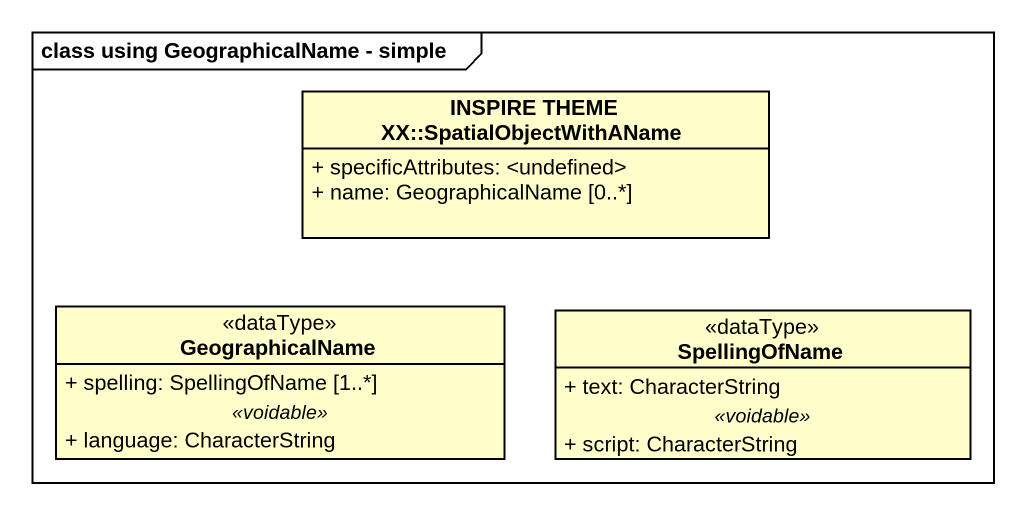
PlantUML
@startuml
mainframe class using GeographicalName - simple
hide circle
hide empty members
skinparam classAttributeIconSize 0
class "INSPIRE THEME XX::SpatialObjectWithAName" as INSPIRE_THEME_XX {
  + specificAttributes: <undefined>
  + name: GeographicalName [0..*]
}
class GeographicalName <<dataType>> {
  + spelling: SpellingOfName [1..*]
  .. <<voidable>> ..
  + language: CharacterString
}
class SpellingOfName <<dataType>> {
  + text: CharacterString
  .. <<voidable>> ..
  + script: CharacterString
}
@enduml
